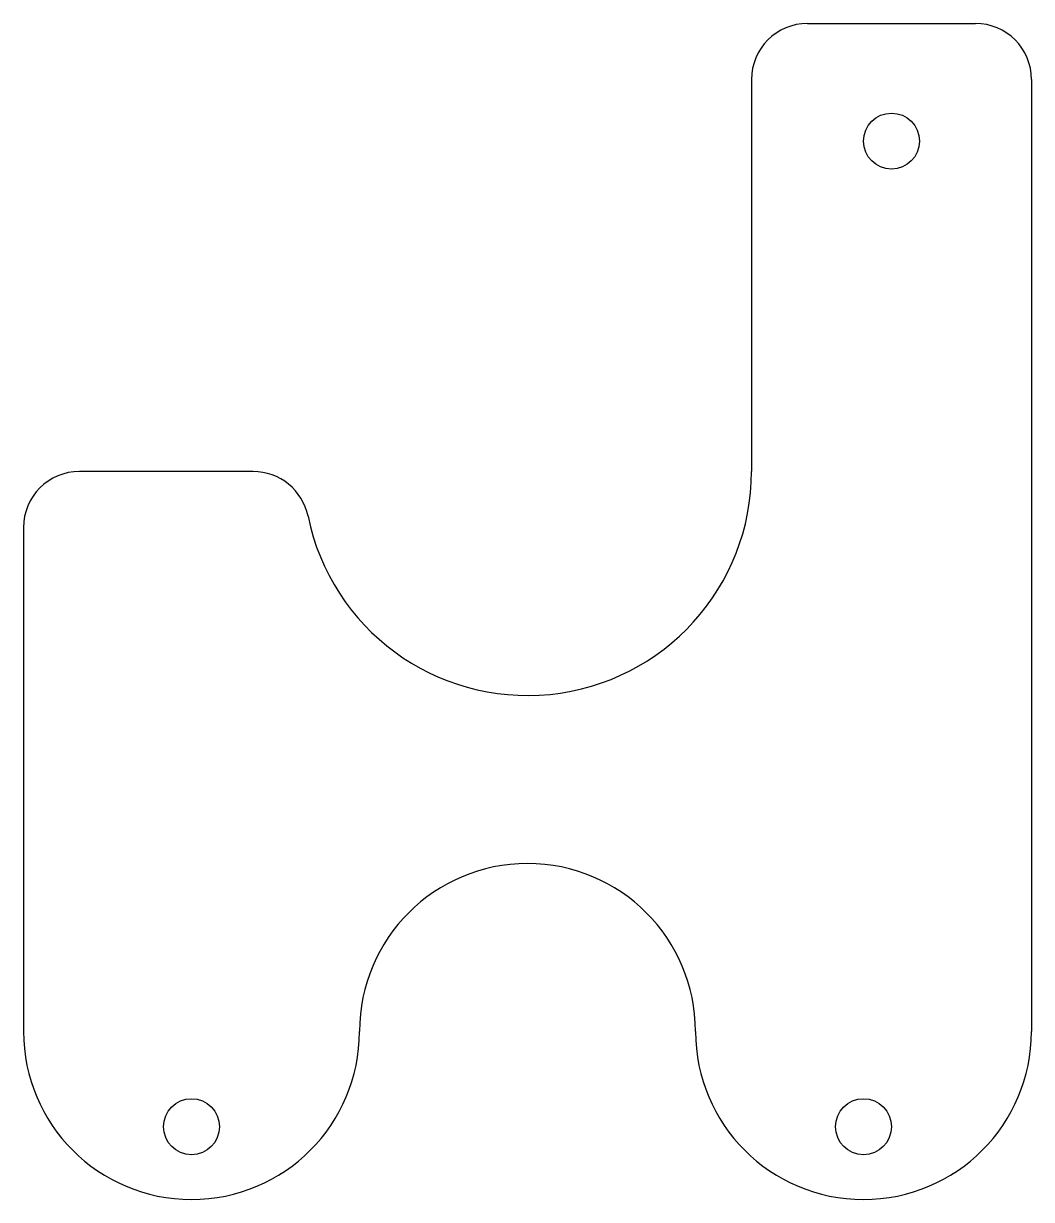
# Model space of a CAD drawing. Extents: x -4.5 to 0, y 0 to 5.25.
import ezdxf

# ---------------------------------------------------------------- set-up
doc = ezdxf.new("R2010")
doc.units = 0
doc.header["$MEASUREMENT"] = 0
doc.linetypes.add('solid', pattern=[0])
doc.layers.add('1', color=1, linetype='solid')

msp = doc.modelspace()

# ---------------------------------------------------------------- linework, layer by layer
at = {"layer": '1', "color": 3, "linetype": 'solid'}
for p, q in [((-1, 5.25), (-0.25, 5.25)), ((-1.25, 5), (-1.25, 3.25)), ((0, 5), (0, 0.75)), ((-3.4747, 3.25), (-4.25, 3.25)), ((-4.5, 3), (-4.5, 0.75))]:
    msp.add_line(p, q, dxfattribs=at)
for centre in [(-0.625, 4.725), (-3.75, 0.325), (-0.75, 0.325)]:
    msp.add_circle(centre, 0.125, dxfattribs=at)
for centre, radius, start, end in [((-1, 5), 0.25, 90, 180), ((-0.25, 5), 0.25, 0, 90), ((-4.25, 3), 0.25, 90, 180), ((-3.4747, 3), 0.25, 11.537, 90), ((-2.25, 3.25), 1, 191.537, 360), ((-2.25, 0.75), 0.75, 0, 180), ((-3.75, 0.75), 0.75, 180, 360), ((-0.75, 0.75), 0.75, 180, 360)]:
    msp.add_arc(centre, radius, start, end, dxfattribs=at)

doc.saveas('drawing.dxf')
